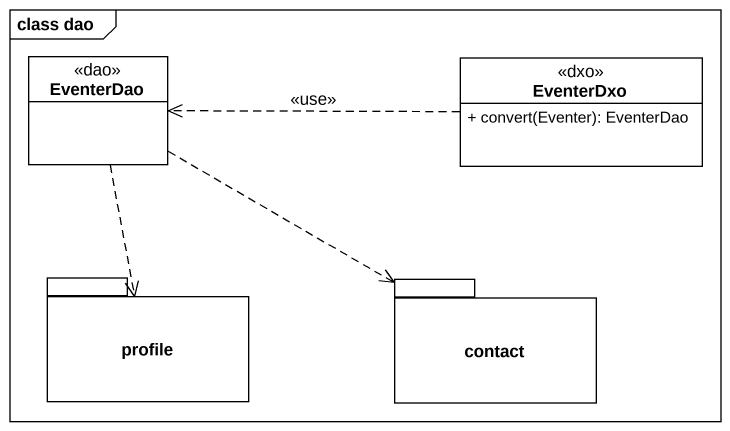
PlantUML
@startuml
mainframe class dao
hide circle
hide empty members
skinparam classAttributeIconSize 0
class EventerDao <<dao>>
class EventerDxo <<dxo>> {
  + convert(Eventer): EventerDao
}
package profile {
}
package contact {
}
EventerDao ..> profile
EventerDao .right.> contact
EventerDxo .left.> EventerDao : <<use>>
@enduml
